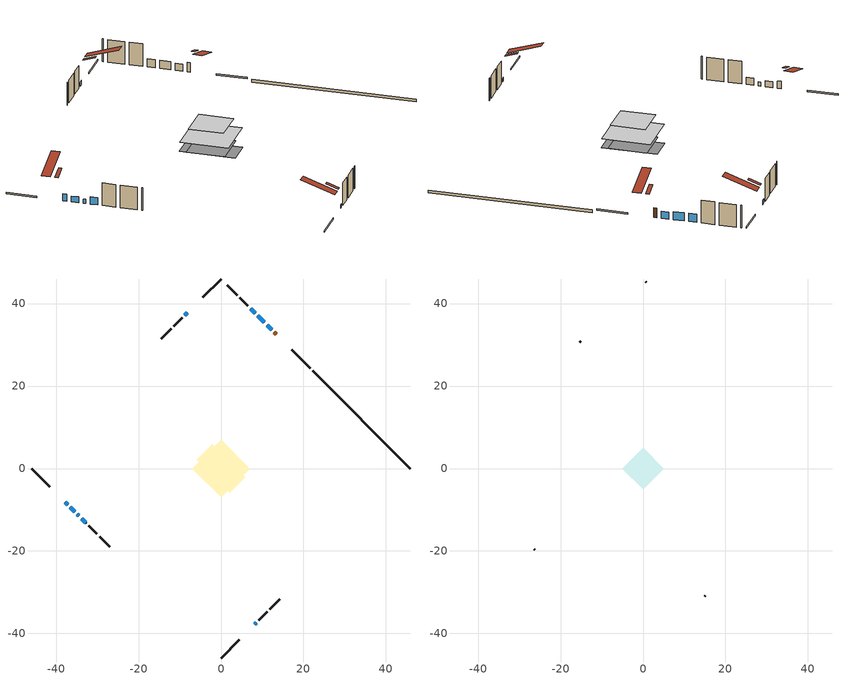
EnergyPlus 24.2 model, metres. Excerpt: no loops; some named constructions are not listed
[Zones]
conditioned space
 floor adiabatic (Floor2 construction): -5.52,0 0,5.52 5.52,0 0,-5.52 z0.61
 floor adiabatic (AdiabaticFloorConstruction): -7.01,0 0,7.01 7.01,0 0,-7.01 z3.05
 floor foundation (Slab1 construction): -5.93,2.16 -2.16,5.93 5.93,-2.16 2.16,-5.93 z0
 wall outside (RimJoist1 construction): 0,-45.96 4.45,-41.51 / -45.96,0 -41.51,-4.45 / 0,45.96 -4.45,41.51 / 21.59,24.37 17.14,28.81 z0.61:0.91
 wall outside (AdiabaticWallConstruction 1): 13.39,32.56 12.92,33.04 z0.61:2.64
 wall outside (AdiabaticWallConstruction): 12.26,33.69 11.18,34.77 / -33.82,-12.14 -32.74,-13.22 z0.61:2.13; -37.76,-8.2 -37.22,-8.74 z0.61:2.14; -36.56,-9.39 -35.48,-10.47 z0.61:1.83; -34.83,-11.13 -34.47,-11.48 z0.61:1.47; 10.53,35.43 8.95,37.01 / 8.29,37.66 7.2,38.76 z0.61:2.34; -8.2,37.76 -8.77,37.18 z0.61:1.53; 8.2,-37.76 8.56,-37.4 z0.61:1.43
 wall outside (Wall1 construction): 9.22,-36.74 11.19,-34.76 / -32.08,-13.87 -30.1,-15.85 / -9.43,36.53 -11.41,34.55 / 6.54,39.42 4.56,41.39 z0.61:5.49
 wall outside (Wall2 construction): 11.85,-34.1 14.27,-31.68 / -29.45,-16.51 -27.02,-18.93 / -12.07,33.89 -14.49,31.47 / 3.9,42.05 1.48,44.47 z0.61:5.49
 wall foundation (FoundationWall1 construction): 45.96,0 22.25,23.71 z0:0.61
 window (WindowConstruction): 12.26,33.69 11.19,34.77 z0.61:2.13
 window (WindowConstruction 7): -37.76,-8.2 -37.22,-8.74 z0.61:2.13
 window (WindowConstruction 1): -36.56,-9.39 -35.48,-10.47 z0.61:1.83
 window (WindowConstruction 8): -34.83,-11.13 -34.47,-11.48 z0.61:1.47
 window (WindowConstruction 2): 10.53,35.43 8.95,37.01 z0.61:2.34
 window (WindowConstruction 3): 8.29,37.66 7.2,38.76 z0.61:2.34
 window (WindowConstruction 4): -8.2,37.76 -8.77,37.18 z0.61:1.52
 window (WindowConstruction 5): 8.2,-37.76 8.56,-37.4 z0.61:1.42
 window (WindowConstruction 6): -33.82,-12.14 -32.74,-13.22 z0.61:2.13
 door (Door): 13.39,32.56 12.92,33.04 z0.61:2.64
 ceiling adiabatic (AdiabaticFloorConstruction): 0,-7.01 7.01,0 0,7.01 -7.01,0 z3.05
 roof outside (Roof2 construction): 7.54,-38.41,5.49 5.71,-36.59,6.35 5.23,-37.07,6.35 7.06,-38.9,5.49; -38.41,-7.54,5.49 -36.59,-5.71,6.35 -37.07,-5.23,6.35 -38.9,-7.06,5.49; -7.54,38.41,5.49 -5.71,36.59,6.35 -5.23,37.07,6.35 -7.06,38.9,5.49; 14.05,31.91,5.49 12.22,30.08,6.35 12.7,29.6,6.35 14.53,31.42,5.49
attic - vented
 floor to conditioned space (Floor1 construction Reversed): -5.06,0 0,5.06 5.06,0 0,-5.06 z5.49
 wall outside (Wall3 construction): 14.93,-31.02 15.1,-30.86 / -26.37,-19.59 -26.2,-19.76 / -15.15,30.81 -15.31,30.64 / 0.82,45.13 0.66,45.3 z0.61:5.49
 roof outside (Roof1 construction): 6.4,-39.55,5.49 1.47,-34.62,7.81 0.17,-35.92,7.81 5.1,-40.85,5.49; -39.55,-6.4,5.49 -34.62,-1.47,7.81 -35.92,-0.17,7.81 -40.85,-5.1,5.49; -6.4,39.55,5.49 -1.47,34.62,7.81 -0.17,35.92,7.81 -5.1,40.85,5.49; 15.19,30.77,5.49 10.26,25.84,7.81 11.56,24.54,7.81 16.49,29.47,5.49
[Material] Roughness=Rough; Thermal Absorptance=0.9
Name | Thickness {m} | Conductivity {W/m-K} | Density {kg/m3} | Specific Heat {J/kg-K} | Solar Absorptance | Visible Absorptance
ceiling loosefill ins | 0.169333 | 0.0480833 | 16.02 | 1046.75 | 0.7 | 0.7
ceiling stud and cavity | 0.1397 | 0.102635 | 65.682 | 1177.47 | 0.7 | 0.7
gypsum board | 0.0127 | 0.160291 | 801 | 837.4 | 0.6 | 0.6
[Construction]
Floor1 construction: ceiling loosefill ins, ceiling stud and cavity, gypsum board
[Schedule:Day:Interval]
interior lighting schedule day: No, 01:00, 0.108182, 04:00, 0.0901515, 05:00, 0.0991667, 06:00, 0.162273, 07:00, 0.270455, 08:00, 0.342576, 10:00, 0.369621, 11:00, 0.351591, 12:00, 0.333561, 13:00, 0.324545, 14:00, 0.31553, 15:00, 0.333561, 16:00, 0.369621, 17:00, 0.450758, 18:00, 0.585985, 19:00, 0.775303, 20:00, 0.955606, 21:00, 0.991667, 22:00, 0.712197, 23:00, 0.360606, 24:00, 0.162273
interior lighting schedule day 1: No, 01:00, 0.100909, 04:00, 0.0840909, 05:00, 0.0925, 06:00, 0.151364, 07:00, 0.252273, 08:00, 0.319545, 10:00, 0.344773, 11:00, 0.327955, 12:00, 0.311136, 13:00, 0.302727, 14:00, 0.294318, 15:00, 0.311136, 16:00, 0.344773, 17:00, 0.420455, 18:00, 0.546591, 19:00, 0.723182, 20:00, 0.891364, 21:00, 0.925, 22:00, 0.664318, 23:00, 0.336364, 24:00, 0.151364
interior lighting schedule day 2: No, 01:00, 0.0927273, 04:00, 0.0772727, 05:00, 0.085, 06:00, 0.139091, 07:00, 0.231818, 08:00, 0.293636, 10:00, 0.316818, 11:00, 0.301364, 12:00, 0.285909, 13:00, 0.278182, 14:00, 0.270455, 15:00, 0.285909, 16:00, 0.316818, 17:00, 0.386364, 18:00, 0.502273, 19:00, 0.664545, 20:00, 0.819091, 21:00, 0.85, 22:00, 0.610455, 23:00, 0.309091, 24:00, 0.139091
interior lighting schedule day 3: No, 01:00, 0.0845455, 04:00, 0.0704545, 05:00, 0.0775, 06:00, 0.126818, 07:00, 0.211364, 08:00, 0.267727, 10:00, 0.288864, 11:00, 0.274773, 12:00, 0.260682, 13:00, 0.253636, 14:00, 0.246591, 15:00, 0.260682, 16:00, 0.288864, 17:00, 0.352273, 18:00, 0.457955, 19:00, 0.605909, 20:00, 0.746818, 21:00, 0.775, 22:00, 0.556591, 23:00, 0.281818, 24:00, 0.126818
interior lighting schedule day 4: No, 01:00, 0.0763636, 04:00, 0.0636364, 05:00, 0.07, 06:00, 0.114545, 07:00, 0.190909, 08:00, 0.241818, 10:00, 0.260909, 11:00, 0.248182, 12:00, 0.235455, 13:00, 0.229091, 14:00, 0.222727, 15:00, 0.235455, 16:00, 0.260909, 17:00, 0.318182, 18:00, 0.413636, 19:00, 0.547273, 20:00, 0.674545, 21:00, 0.7, 22:00, 0.502727, 23:00, 0.254545, 24:00, 0.114545
interior lighting schedule day 5: No, 01:00, 0.0727273, 04:00, 0.0606061, 05:00, 0.0666667, 06:00, 0.109091, 07:00, 0.181818, 08:00, 0.230303, 10:00, 0.248485, 11:00, 0.236364, 12:00, 0.224242, 13:00, 0.218182, 14:00, 0.212121, 15:00, 0.224242, 16:00, 0.248485, 17:00, 0.30303, 18:00, 0.393939, 19:00, 0.521212, 20:00, 0.642424, 21:00, 0.666667, 22:00, 0.478788, 23:00, 0.242424, 24:00, 0.109091
interior lighting schedule day 6: No, 01:00, 0.0745455, 04:00, 0.0621212, 05:00, 0.0683333, 06:00, 0.111818, 07:00, 0.186364, 08:00, 0.236061, 10:00, 0.254697, 11:00, 0.242273, 12:00, 0.229848, 13:00, 0.223636, 14:00, 0.217424, 15:00, 0.229848, 16:00, 0.254697, 17:00, 0.310606, 18:00, 0.403788, 19:00, 0.534242, 20:00, 0.658485, 21:00, 0.683333, 22:00, 0.490758, 23:00, 0.248485, 24:00, 0.111818
interior lighting schedule day 7: No, 01:00, 0.08, 04:00, 0.0666667, 05:00, 0.0733333, 06:00, 0.12, 07:00, 0.2, 08:00, 0.253333, 10:00, 0.273333, 11:00, 0.26, 12:00, 0.246667, 13:00, 0.24, 14:00, 0.233333, 15:00, 0.246667, 16:00, 0.273333, 17:00, 0.333333, 18:00, 0.433333, 19:00, 0.573333, 20:00, 0.706667, 21:00, 0.733333, 22:00, 0.526667, 23:00, 0.266667, 24:00, 0.12
interior lighting schedule day 8: No, 01:00, 0.0890909, 04:00, 0.0742424, 05:00, 0.0816667, 06:00, 0.133636, 07:00, 0.222727, 08:00, 0.282121, 10:00, 0.304394, 11:00, 0.289545, 12:00, 0.274697, 13:00, 0.267273, 14:00, 0.259848, 15:00, 0.274697, 16:00, 0.304394, 17:00, 0.371212, 18:00, 0.482576, 19:00, 0.638485, 20:00, 0.78697, 21:00, 0.816667, 22:00, 0.586515, 23:00, 0.29697, 24:00, 0.133636
interior lighting schedule day 9: No, 01:00, 0.0972727, 04:00, 0.0810606, 05:00, 0.0891667, 06:00, 0.145909, 07:00, 0.243182, 08:00, 0.30803, 10:00, 0.332348, 11:00, 0.316136, 12:00, 0.299924, 13:00, 0.291818, 14:00, 0.283712, 15:00, 0.299924, 16:00, 0.332348, 17:00, 0.405303, 18:00, 0.526894, 19:00, 0.697121, 20:00, 0.859242, 21:00, 0.891667, 22:00, 0.640379, 23:00, 0.324242, 24:00, 0.145909
interior lighting schedule day 10: No, 01:00, 0.105455, 04:00, 0.0878788, 05:00, 0.0966667, 06:00, 0.158182, 07:00, 0.263636, 08:00, 0.333939, 10:00, 0.360303, 11:00, 0.342727, 12:00, 0.325152, 13:00, 0.316364, 14:00, 0.307576, 15:00, 0.325152, 16:00, 0.360303, 17:00, 0.439394, 18:00, 0.571212, 19:00, 0.755758, 20:00, 0.931515, 21:00, 0.966667, 22:00, 0.694242, 23:00, 0.351515, 24:00, 0.158182
interior lighting schedule day 11: No, 01:00, 0.109091, 04:00, 0.0909091, 05:00, 0.1, 06:00, 0.163636, 07:00, 0.272727, 08:00, 0.345455, 10:00, 0.372727, 11:00, 0.354545, 12:00, 0.336364, 13:00, 0.327273, 14:00, 0.318182, 15:00, 0.336364, 16:00, 0.372727, 17:00, 0.454545, 18:00, 0.590909, 19:00, 0.781818, 20:00, 0.963636, 21:00, 1, 22:00, 0.718182, 23:00, 0.363636, 24:00, 0.163636
interior lighting schedule default day; occupants schedule default day; clothes dryer schedule default day; cooking range schedule default day; misc plug loads schedule default day; general water use schedule default day; heating setpoint default day; cooling setpoint default day; clothes dryer exhaust 0 schedule default day; cooling season schedule day; cooling season schedule day 2; cooling season schedule default day; exterior lighting schedule default day; natural vent schedule default day: No, 24:00, 0
occupants schedule day: No, 05:00, 0.426829, 06:00, 0.719512, 07:00, 1, 08:00, 0.670732, 09:00, 0.329268, 14:00, 0.170732, 15:00, 0.231707, 16:00, 0.329268, 17:00, 0.5, 18:00, 0.670732, 19:00, 0.829268, 21:00, 1, 22:00, 0.853659, 23:00, 0.646341, 24:00, 0.426829
clothes dryer schedule day; clothes dryer exhaust 0 schedule day: No, 01:00, 0.123457, 02:00, 0.0740741, 03:00, 0.0493827, 04:00, 0.0246914, 05:00, 0.0493827, 06:00, 0.0740741, 07:00, 0.197531, 08:00, 0.395062, 09:00, 0.592593, 10:00, 0.839506, 11:00, 0.962963, 12:00, 1, 13:00, 0.91358, 14:00, 0.82716, 15:00, 0.716049, 16:00, 0.753086, 17:00, 0.679012, 18:00, 0.666667, 20:00, 0.62963, 21:00, 0.641975, 22:00, 0.666667, 23:00, 0.54321, 24:00, 0.296296
cooking range schedule day: No, 05:00, 0.0597015, 06:00, 0.11194, 07:00, 0.171642, 08:00, 0.291045, 11:00, 0.343284, 12:00, 0.402985, 13:00, 0.462687, 14:00, 0.343284, 15:00, 0.291045, 16:00, 0.402985, 17:00, 0.567164, 18:00, 1, 19:00, 0.850746, 20:00, 0.432836, 21:00, 0.291045, 22:00, 0.231343, 23:00, 0.171642, 24:00, 0.11194
misc plug loads schedule day: No, 06:00, 0.705882, 07:00, 0.745098, 08:00, 0.803922, 15:00, 0.823529, 16:00, 0.862745, 17:00, 0.921569, 18:00, 0.980392, 19:00, 1, 20:00, 0.980392, 21:00, 0.941176, 22:00, 0.862745, 23:00, 0.784314, 24:00, 0.72549
general water use schedule day: No, 01:00, 0.315068, 03:00, 0.287671, 04:00, 0.342466, 05:00, 0.369863, 06:00, 0.520548, 07:00, 0.60274, 08:00, 0.534247, 10:00, 0.506849, 11:00, 0.465753, 14:00, 0.479452, 15:00, 0.534247, 16:00, 0.589041, 17:00, 0.69863, 18:00, 0.876712, 19:00, 0.890411, 20:00, 0.986301, 21:00, 1, 22:00, 0.863014, 23:00, 0.616438, 24:00, 0.465753
heating setpoint day: No, 07:00, 18, 23:00, 21, 24:00, 18
cooling setpoint day: No, 24:00, 25
cooling season schedule day 1: No, 24:00, 1
exterior lighting schedule day: No, 01:00, 0.566667, 03:00, 0.524167, 05:00, 0.495833, 06:00, 0.5525, 07:00, 0.623333, 08:00, 0.580833, 09:00, 0.439167, 10:00, 0.354167, 12:00, 0.34, 13:00, 0.354167, 14:00, 0.396667, 15:00, 0.425, 16:00, 0.495833, 17:00, 0.623333, 18:00, 0.793333, 19:00, 0.906667, 20:00, 0.963333, 21:00, 0.991667, 22:00, 0.920833, 23:00, 0.793333, 24:00, 0.665833
exterior lighting schedule day 1: No, 01:00, 0.528571, 03:00, 0.488929, 05:00, 0.4625, 06:00, 0.515357, 07:00, 0.581429, 08:00, 0.541786, 09:00, 0.409643, 10:00, 0.330357, 12:00, 0.317143, 13:00, 0.330357, 14:00, 0.37, 15:00, 0.396429, 16:00, 0.4625, 17:00, 0.581429, 18:00, 0.74, 19:00, 0.845714, 20:00, 0.898571, 21:00, 0.925, 22:00, 0.858929, 23:00, 0.74, 24:00, 0.621071
exterior lighting schedule day 10: No, 01:00, 0.552381, 03:00, 0.510952, 05:00, 0.483333, 06:00, 0.538571, 07:00, 0.607619, 08:00, 0.56619, 09:00, 0.428095, 10:00, 0.345238, 12:00, 0.331429, 13:00, 0.345238, 14:00, 0.386667, 15:00, 0.414286, 16:00, 0.483333, 17:00, 0.607619, 18:00, 0.773333, 19:00, 0.88381, 20:00, 0.939048, 21:00, 0.966667, 22:00, 0.897619, 23:00, 0.773333, 24:00, 0.649048
exterior lighting schedule day 11: No, 01:00, 0.571429, 03:00, 0.528571, 05:00, 0.5, 06:00, 0.557143, 07:00, 0.628571, 08:00, 0.585714, 09:00, 0.442857, 10:00, 0.357143, 12:00, 0.342857, 13:00, 0.357143, 14:00, 0.4, 15:00, 0.428571, 16:00, 0.5, 17:00, 0.628571, 18:00, 0.8, 19:00, 0.914286, 20:00, 0.971429, 21:00, 1, 22:00, 0.928571, 23:00, 0.8, 24:00, 0.671429
exterior lighting schedule day 2: No, 01:00, 0.485714, 03:00, 0.449286, 05:00, 0.425, 06:00, 0.473571, 07:00, 0.534286, 08:00, 0.497857, 09:00, 0.376429, 10:00, 0.303571, 12:00, 0.291429, 13:00, 0.303571, 14:00, 0.34, 15:00, 0.364286, 16:00, 0.425, 17:00, 0.534286, 18:00, 0.68, 19:00, 0.777143, 20:00, 0.825714, 21:00, 0.85, 22:00, 0.789286, 23:00, 0.68, 24:00, 0.570714
exterior lighting schedule day 3: No, 01:00, 0.442857, 03:00, 0.409643, 05:00, 0.3875, 06:00, 0.431786, 07:00, 0.487143, 08:00, 0.453929, 09:00, 0.343214, 10:00, 0.276786, 12:00, 0.265714, 13:00, 0.276786, 14:00, 0.31, 15:00, 0.332143, 16:00, 0.3875, 17:00, 0.487143, 18:00, 0.62, 19:00, 0.708571, 20:00, 0.752857, 21:00, 0.775, 22:00, 0.719643, 23:00, 0.62, 24:00, 0.520357
exterior lighting schedule day 4: No, 01:00, 0.4, 03:00, 0.37, 05:00, 0.35, 06:00, 0.39, 07:00, 0.44, 08:00, 0.41, 09:00, 0.31, 10:00, 0.25, 12:00, 0.24, 13:00, 0.25, 14:00, 0.28, 15:00, 0.3, 16:00, 0.35, 17:00, 0.44, 18:00, 0.56, 19:00, 0.64, 20:00, 0.68, 21:00, 0.7, 22:00, 0.65, 23:00, 0.56, 24:00, 0.47
exterior lighting schedule day 5: No, 01:00, 0.380952, 03:00, 0.352381, 05:00, 0.333333, 06:00, 0.371429, 07:00, 0.419048, 08:00, 0.390476, 09:00, 0.295238, 10:00, 0.238095, 12:00, 0.228571, 13:00, 0.238095, 14:00, 0.266667, 15:00, 0.285714, 16:00, 0.333333, 17:00, 0.419048, 18:00, 0.533333, 19:00, 0.609524, 20:00, 0.647619, 21:00, 0.666667, 22:00, 0.619048, 23:00, 0.533333, 24:00, 0.447619
exterior lighting schedule day 6: No, 01:00, 0.390476, 03:00, 0.36119, 05:00, 0.341667, 06:00, 0.380714, 07:00, 0.429524, 08:00, 0.400238, 09:00, 0.302619, 10:00, 0.244048, 12:00, 0.234286, 13:00, 0.244048, 14:00, 0.273333, 15:00, 0.292857, 16:00, 0.341667, 17:00, 0.429524, 18:00, 0.546667, 19:00, 0.624762, 20:00, 0.66381, 21:00, 0.683333, 22:00, 0.634524, 23:00, 0.546667, 24:00, 0.45881
exterior lighting schedule day 7: No, 01:00, 0.419048, 03:00, 0.387619, 05:00, 0.366667, 06:00, 0.408571, 07:00, 0.460952, 08:00, 0.429524, 09:00, 0.324762, 10:00, 0.261905, 12:00, 0.251429, 13:00, 0.261905, 14:00, 0.293333, 15:00, 0.314286, 16:00, 0.366667, 17:00, 0.460952, 18:00, 0.586667, 19:00, 0.670476, 20:00, 0.712381, 21:00, 0.733333, 22:00, 0.680952, 23:00, 0.586667, 24:00, 0.492381
exterior lighting schedule day 8: No, 01:00, 0.466667, 03:00, 0.431667, 05:00, 0.408333, 06:00, 0.455, 07:00, 0.513333, 08:00, 0.478333, 09:00, 0.361667, 10:00, 0.291667, 12:00, 0.28, 13:00, 0.291667, 14:00, 0.326667, 15:00, 0.35, 16:00, 0.408333, 17:00, 0.513333, 18:00, 0.653333, 19:00, 0.746667, 20:00, 0.793333, 21:00, 0.816667, 22:00, 0.758333, 23:00, 0.653333, 24:00, 0.548333
exterior lighting schedule day 9: No, 01:00, 0.509524, 03:00, 0.47131, 05:00, 0.445833, 06:00, 0.496786, 07:00, 0.560476, 08:00, 0.522262, 09:00, 0.394881, 10:00, 0.318452, 12:00, 0.305714, 13:00, 0.318452, 14:00, 0.356667, 15:00, 0.382143, 16:00, 0.445833, 17:00, 0.560476, 18:00, 0.713333, 19:00, 0.815238, 20:00, 0.86619, 21:00, 0.891667, 22:00, 0.827976, 23:00, 0.713333, 24:00, 0.59869
[Schedule:Week:Daily]
heating setpoint Week Rule - Jan1-Dec31: heating setpoint day, heating setpoint day, heating setpoint day, heating setpoint day, heating setpoint day, heating setpoint day, heating setpoint day, heating setpoint default day, heating setpoint default day, heating setpoint default day, heating setpoint default day, heating setpoint default day
exterior lighting schedule Week Rule - Oct28-Nov3: exterior lighting schedule day 9, exterior lighting schedule day 9, exterior lighting schedule day 9, exterior lighting schedule day 9, exterior lighting schedule day 10, exterior lighting schedule day 10, exterior lighting schedule day 10, exterior lighting schedule default day, exterior lighting schedule default day, exterior lighting schedule default day, exterior lighting schedule default day, exterior lighting schedule default day
exterior lighting schedule Week Rule - Nov4-Nov24: exterior lighting schedule day 10, exterior lighting schedule day 10, exterior lighting schedule day 10, exterior lighting schedule day 10, exterior lighting schedule day 10, exterior lighting schedule day 10, exterior lighting schedule day 10, exterior lighting schedule default day, exterior lighting schedule default day, exterior lighting schedule default day, exterior lighting schedule default day, exterior lighting schedule default day
exterior lighting schedule Week Rule - Nov25-Dec1: exterior lighting schedule day 10, exterior lighting schedule day 10, exterior lighting schedule day 10, exterior lighting schedule day 10, exterior lighting schedule day 10, exterior lighting schedule day 10, exterior lighting schedule day 11, exterior lighting schedule default day, exterior lighting schedule default day, exterior lighting schedule default day, exterior lighting schedule default day, exterior lighting schedule default day
exterior lighting schedule Week Rule - Dec2-Dec31: exterior lighting schedule day 11, exterior lighting schedule day 11, exterior lighting schedule day 11, exterior lighting schedule day 11, exterior lighting schedule day 11, exterior lighting schedule day 11, exterior lighting schedule day 11, exterior lighting schedule default day, exterior lighting schedule default day, exterior lighting schedule default day, exterior lighting schedule default day, exterior lighting schedule default day
natural vent schedule Week Rule - Jan1-Dec31: natural vent schedule default day, natural vent schedule default day, natural vent schedule default day, natural vent schedule default day, natural vent schedule default day, natural vent schedule default day, natural vent schedule default day, natural vent schedule default day, natural vent schedule default day, natural vent schedule default day, natural vent schedule default day, natural vent schedule default day
